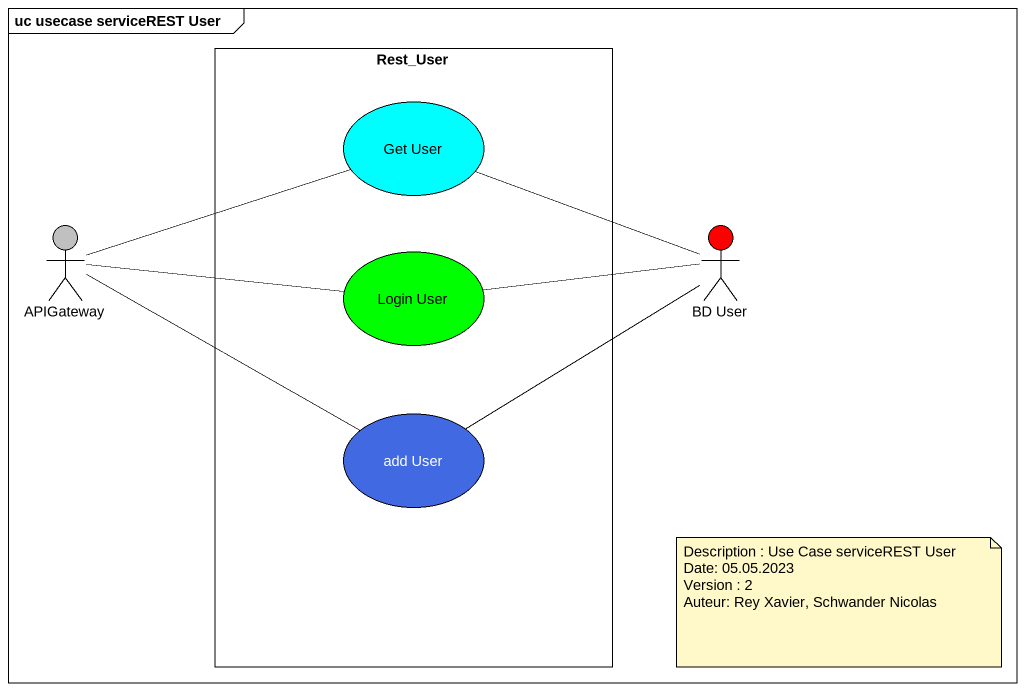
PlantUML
@startuml
mainframe uc usecase serviceREST User
rectangle Rest_User {
  usecase "Get User" as Get_User #00FEFE
  usecase "Login User" as Login_User #00FF00
  usecase "add User" as add_User #4169E1
}
actor APIGateway #C0C0C0
actor "BD User" as BD_User #FF0000
Get_User -right- BD_User
APIGateway -right- Get_User
APIGateway -right- Login_User
APIGateway -right- add_User
BD_User -left- Login_User
BD_User -left- add_User
note as N1
  Description : Use Case serviceREST User
  Date: 05.05.2023
  Version : 2
  Auteur: Rey Xavier, Schwander Nicolas
end note
@enduml
